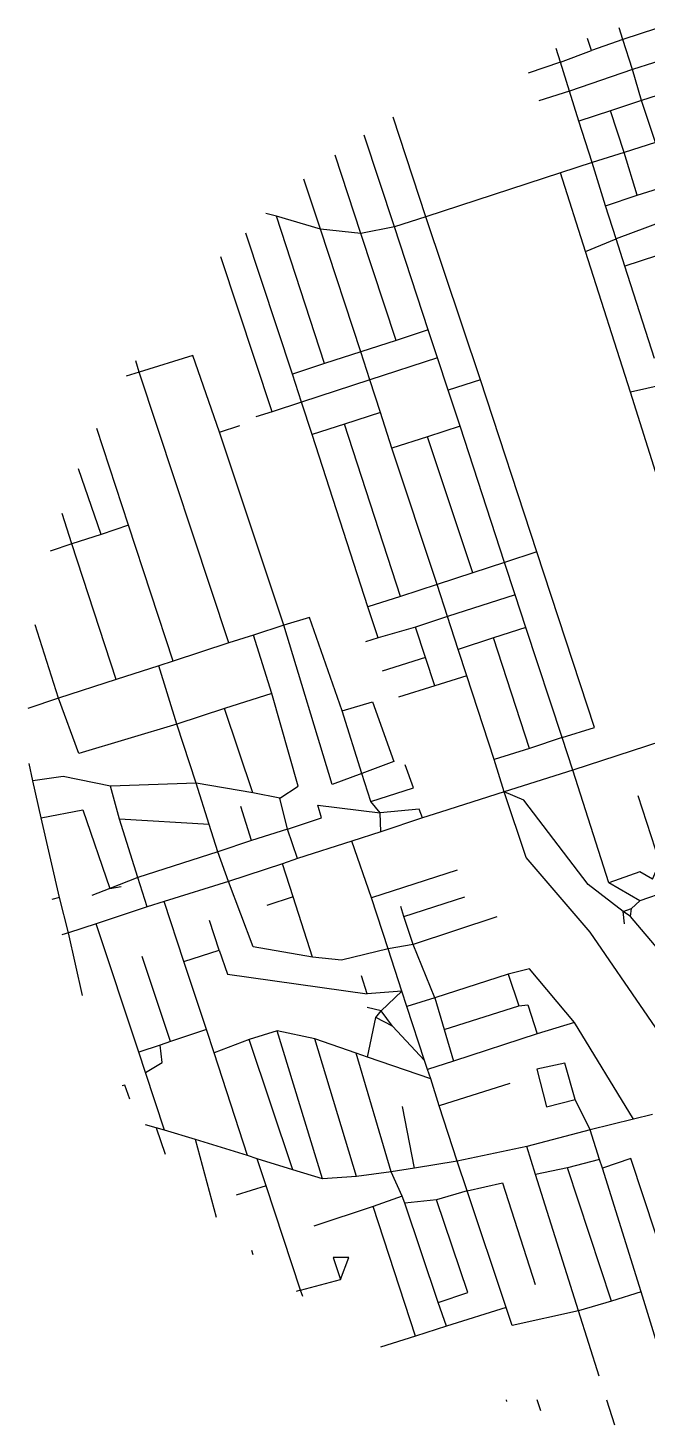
# Model space of a CAD drawing. Header units: metres. Extents: x 623839 to 626606, y 4836007 to 4838382.
# Drawn here: x 623839 to 624779, y 4836016 to 4838136 of the extents above; entities that cross this region are included whole.
import ezdxf

# ---------------------------------------------------------------- set-up
doc = ezdxf.new("R2010")
doc.units = ezdxf.units.M

msp = doc.modelspace()

# ---------------------------------------------------------------- linework, layer by layer
at = {"layer": 'ROADS'}
for points in [[(624742.8, 4838118.9), (624737.3, 4838136.4)], [(624793.6, 4838135.4), (624742.8, 4838118.9)], [(624695, 4838101.9), (624689, 4838120.6)], [(624742.8, 4838118.9), (624695, 4838101.9)], [(624757.2, 4838073.1), (624742.8, 4838118.9)], [(624647.7, 4838084.5), (624641.3, 4838105.1)], [(624647.7, 4838084.5), (624695, 4838101.9)], [(624852.9, 4838103.5), (624757.2, 4838073.1)], [(624647.7, 4838084.5), (624598.7, 4838067.6)], [(624661.5, 4838040.5), (624647.7, 4838084.5)], [(624757.2, 4838073.1), (624661.5, 4838040.5)], [(624771.2, 4838026.1), (624757.2, 4838073.1)], [(624661.5, 4838040.5), (624615.1, 4838025.5)], [(624675.9, 4837994.9), (624661.5, 4838040.5)], [(624771.2, 4838026.1), (624724, 4838010.6)], [(624820.3, 4838041.8), (624771.2, 4838026.1)], [(624792.3, 4837962.3), (624771.2, 4838026.1)], [(624724, 4838010.6), (624675.9, 4837994.9)], [(624744.5, 4837947.2), (624724, 4838010.6)], [(624443.3, 4837849.9), (624394, 4838001)], [(624695.8, 4837931.9), (624675.9, 4837994.9)], [(624396, 4837834.6), (624350, 4837973.6)], [(624792.3, 4837962.3), (624744.5, 4837947.2)], [(624344.6, 4837824.4), (624305.8, 4837943.3)], [(624744.5, 4837947.2), (624695.8, 4837931.9)], [(624764.6, 4837882.3), (624744.5, 4837947.2)], [(624695.8, 4837931.9), (624647.8, 4837916.2)], [(624716.4, 4837866.3), (624695.8, 4837931.9)], [(624283.6, 4837831.1), (624258.1, 4837906.7)], [(624647.8, 4837916.2), (624443.3, 4837849.9)], [(624685.8, 4837796.8), (624647.8, 4837916.2)], [(624764.6, 4837882.3), (624813.1, 4837897.7)], [(624716.4, 4837866.3), (624764.6, 4837882.3)], [(624216.6, 4837850.8), (624200.5, 4837854.6)], [(624732.4, 4837816.5), (624716.4, 4837866.3)], [(624289.7, 4837627.2), (624216.6, 4837850.8)], [(624283.6, 4837831.1), (624216.6, 4837850.8)], [(624396, 4837834.6), (624344.6, 4837824.4)], [(624443.3, 4837849.9), (624396, 4837834.6)], [(624447, 4837678), (624396, 4837834.6)], [(624526.4, 4837602.5), (624443.3, 4837849.9)], [(624827.6, 4837851.9), (624732.4, 4837816.5)], [(624240.9, 4837611), (624170.1, 4837824.9)], [(624344.5, 4837645), (624283.6, 4837831.1)], [(624344.6, 4837824.4), (624283.6, 4837831.1)], [(624398.5, 4837662.2), (624344.6, 4837824.4)], [(624685.8, 4837796.8), (624732.4, 4837816.5)], [(624745.8, 4837774.8), (624732.4, 4837816.5)], [(624754.3, 4837583.4), (624685.8, 4837796.8)], [(624793.8, 4837790.4), (624745.8, 4837774.8)], [(624210.2, 4837553.5), (624131.9, 4837788.8)], [(624790.9, 4837634.6), (624745.8, 4837774.8)], [(624447, 4837678), (624398.5, 4837662.2)], [(624461.4, 4837635.7), (624447, 4837678)], [(624344.5, 4837645), (624289.7, 4837627.2)], [(624398.5, 4837662.2), (624344.5, 4837645)], [(624358.2, 4837602.4), (624344.5, 4837645)], [(624008.3, 4837614.1), (624002.8, 4837631.1)], [(624130.2, 4837523), (624089.8, 4837639.4), (624008.3, 4837614.1)], [(624289.7, 4837627.2), (624240.9, 4837611)], [(624461.4, 4837635.7), (624358.2, 4837602.4)], [(624477.5, 4837586.4), (624461.4, 4837635.7)], [(624008.3, 4837614.1), (623988.4, 4837607.7)], [(624144.1, 4837202.8), (624008.3, 4837614.1)], [(624254.4, 4837568.4), (624240.9, 4837611)], [(624358.2, 4837602.4), (624254.4, 4837568.4)], [(624374.6, 4837552.9), (624358.2, 4837602.4)], [(624526.4, 4837602.5), (624477.5, 4837586.4)], [(624612.2, 4837341.1), (624526.4, 4837602.5)], [(624495.5, 4837531.8), (624477.5, 4837586.4)], [(624803.8, 4837594.7), (624754.3, 4837583.4)], [(624836.4, 4837323.6), (624754.3, 4837583.4)], [(624254.4, 4837568.4), (624210.2, 4837553.5)], [(624270.6, 4837519.4), (624254.4, 4837568.4)], [(624210.2, 4837553.5), (624185.2, 4837546.3)], [(624374.6, 4837552.9), (624319.9, 4837535.1)], [(624392, 4837498.3), (624374.6, 4837552.9)], [(623991.8, 4837381.7), (623943.8, 4837528.2)], [(624130.2, 4837523), (624161.1, 4837532.8)], [(624227.7, 4837229.7), (624130.2, 4837523)], [(624319.9, 4837535.1), (624270.6, 4837519.4)], [(624355.6, 4837257.6), (624270.6, 4837519.4)], [(624405.1, 4837273.6), (624319.9, 4837535.1)], [(624446, 4837515.9), (624392, 4837498.3)], [(624495.5, 4837531.8), (624446, 4837515.9)], [(624514.7, 4837309.1), (624446, 4837515.9)], [(624562.9, 4837325), (624495.5, 4837531.8)], [(624460.4, 4837291.8), (624392, 4837498.3)], [(623950.2, 4837367.7), (623915.9, 4837467)], [(623906, 4837353.4), (623890.9, 4837399.2)], [(623950.2, 4837367.7), (623906, 4837353.4)], [(623991.8, 4837381.7), (623950.2, 4837367.7)], [(624059.6, 4837175.2), (623991.8, 4837381.7)], [(623906, 4837353.4), (623873.1, 4837342.3)], [(623973.2, 4837147.3), (623906, 4837353.4)], [(624562.9, 4837325), (624514.7, 4837309.1)], [(624612.2, 4837341.1), (624562.9, 4837325)], [(624579.1, 4837276), (624562.9, 4837325)], [(624650.4, 4837059.2), (624699.5, 4837074.4), (624612.2, 4837341.1)], [(624514.7, 4837309.1), (624460.4, 4837291.8)], [(624460.4, 4837291.8), (624405.1, 4837273.6)], [(624476.4, 4837242.8), (624460.4, 4837291.8)], [(624405.1, 4837273.6), (624355.6, 4837257.6)], [(624579.1, 4837276), (624476.4, 4837242.8)], [(624595.2, 4837226.5), (624579.1, 4837276)], [(624316.6, 4837099.6), (624266.8, 4837241.6), (624227.7, 4837229.7)], [(624371.1, 4837210.6), (624355.6, 4837257.6)], [(624476.4, 4837242.8), (624427.7, 4837226.9)], [(624492.7, 4837193.1), (624476.4, 4837242.8)], [(623885.6, 4837119), (623850.1, 4837230.5)], [(624227.7, 4837229.7), (624181.5, 4837214.7)], [(624346.4, 4837004.9), (624301.4, 4836988.1), (624227.7, 4837229.7)], [(624427.7, 4837226.9), (624371.1, 4837210.6)], [(624442.7, 4837181), (624427.7, 4837226.9)], [(624595.2, 4837226.5), (624546.1, 4837210.5)], [(624650.4, 4837059.2), (624595.2, 4837226.5)], [(624144.1, 4837202.8), (624059.6, 4837175.2)], [(624181.5, 4837214.7), (624144.1, 4837202.8)], [(624209.7, 4837126.1), (624181.5, 4837214.7)], [(624371.1, 4837210.6), (624351.6, 4837204.4)], [(624546.1, 4837210.5), (624492.7, 4837193.1)], [(624600.8, 4837042.9), (624546.1, 4837210.5)], [(624059.6, 4837175.2), (624037.9, 4837168.1)], [(624442.7, 4837181), (624377.2, 4837159.9)], [(624456.9, 4837137.9), (624442.7, 4837181)], [(624505.5, 4837153.2), (624492.7, 4837193.1)], [(624037.9, 4837168.1), (623973.2, 4837147.3)], [(624065.5, 4837079.8), (624037.9, 4837168.1)], [(623973.2, 4837147.3), (623885.6, 4837119)], [(624456.9, 4837137.9), (624401.7, 4837120.4)], [(624505.5, 4837153.2), (624456.9, 4837137.9)], [(624547.3, 4837025.8), (624505.5, 4837153.2)], [(623885.6, 4837119), (623839.1, 4837103.2)], [(624065.5, 4837079.8), (623916.3, 4837035), (623885.6, 4837119)], [(624209.7, 4837126.1), (624137.9, 4837103.2)], [(624221.8, 4836967.5), (624249.8, 4836985.3), (624209.7, 4837126.1)], [(624316.6, 4837099.6), (624362.2, 4837113.5), (624394.6, 4837023), (624346.4, 4837004.9)], [(624137.9, 4837103.2), (624065.5, 4837079.8)], [(624180.6, 4836975.2), (624137.9, 4837103.2)], [(624346.4, 4837004.9), (624316.6, 4837099.6)], [(624094.5, 4836989.8), (624065.5, 4837079.8)], [(624650.4, 4837059.2), (624600.8, 4837042.9)], [(624666.5, 4837009.9), (624650.4, 4837059.2)], [(624845.2, 4837067.7), (624666.5, 4837009.9)], [(624600.8, 4837042.9), (624547.3, 4837025.8)], [(623846.7, 4836993.4), (623840.9, 4837019.8)], [(624359.9, 4836962.4), (624424.7, 4836983.1), (624412.2, 4837017.9)], [(624562.2, 4836976.8), (624547.3, 4837025.8)], [(624666.5, 4837009.9), (624562.2, 4836976.8)], [(624721.5, 4836838.9), (624666.5, 4837009.9)], [(623964.6, 4836985.4), (623892.7, 4837000.4), (623846.7, 4836993.4)], [(623859.4, 4836937.3), (623846.7, 4836993.4)], [(624094.5, 4836989.8), (623964.6, 4836985.4)], [(623978, 4836935.4), (623964.6, 4836985.4)], [(624114.2, 4836927.4), (624094.5, 4836989.8)], [(624180.6, 4836975.2), (624094.5, 4836989.8)], [(624359.9, 4836962.4), (624346.4, 4837004.9)], [(624221.8, 4836967.5), (624180.6, 4836975.2)], [(624233.2, 4836920), (624221.8, 4836967.5)], [(624562.2, 4836976.8), (624465.8, 4836946.2)], [(624868.3, 4836508.8), (624692.8, 4836763.8), (624595.9, 4836877.4), (624562.2, 4836976.8)], [(624743.1, 4836795.1), (624690.2, 4836836.2), (624592.5, 4836964.2), (624562.2, 4836976.8)], [(624787.8, 4836844.1), (624798.8, 4836869.4), (624765.8, 4836970.7)], [(623859.4, 4836937.3), (623922.4, 4836949.4), (623963.3, 4836830.3)], [(624178.7, 4836902.9), (624162.6, 4836954.5)], [(624233.2, 4836920), (624285.1, 4836937.6), (624279.4, 4836956.5), (624374, 4836944.8)], [(624374, 4836944.8), (624359.9, 4836962.4)], [(624438.6, 4836937.4), (624433.1, 4836950.4), (624374, 4836944.8)], [(624375, 4836916.1), (624374, 4836944.8)], [(624465.8, 4836946.2), (624438.6, 4836937.4)], [(623887.2, 4836816.6), (623859.4, 4836937.3)], [(624006.2, 4836846.6), (623978, 4836935.4)], [(624114.2, 4836927.4), (623978, 4836935.4)], [(624127.7, 4836886), (624114.2, 4836927.4)], [(624438.6, 4836937.4), (624375, 4836916.1)], [(624178.7, 4836902.9), (624127.7, 4836886)], [(624233.2, 4836920), (624178.7, 4836902.9)], [(624248.4, 4836875.5), (624233.2, 4836920)], [(624331, 4836901.8), (624248.4, 4836875.5)], [(624375, 4836916.1), (624331, 4836901.8)], [(624360.8, 4836816.2), (624331, 4836901.8)], [(624127.7, 4836886), (624006.2, 4836846.6)], [(624143.8, 4836841), (624127.7, 4836886)], [(624225.6, 4836867.8), (624143.8, 4836841)], [(624248.4, 4836875.5), (624225.6, 4836867.8)], [(624242.1, 4836817.4), (624225.6, 4836867.8)], [(624491.2, 4836858.1), (624360.8, 4836816.2)], [(624006.2, 4836846.6), (623963.3, 4836830.3)], [(624020.3, 4836802.1), (624006.2, 4836846.6)], [(624143.8, 4836841), (624046, 4836810.5)], [(624271.2, 4836726), (624181.4, 4836741.4), (624143.8, 4836841)], [(624787.8, 4836844.1), (624768.6, 4836855.7), (624721.5, 4836838.9)], [(624768.4, 4836811.5), (624721.5, 4836838.9)], [(623887.2, 4836816.6), (623875.6, 4836813.2)], [(623900.6, 4836762.9), (623887.2, 4836816.6)], [(623963.3, 4836830.3), (623936.2, 4836819.4)], [(623963.3, 4836830.3), (623980.6, 4836833.3)], [(624242.1, 4836817.4), (624201.8, 4836804.1)], [(624271.2, 4836726), (624242.1, 4836817.4)], [(624386.4, 4836738.5), (624360.8, 4836816.2)], [(624409.8, 4836787.5), (624502.7, 4836817.5)], [(624809.6, 4836825.7), (624768.4, 4836811.5)], [(624020.3, 4836802.1), (623942.8, 4836776.7)], [(624046, 4836810.5), (624020.3, 4836802.1)], [(624075.9, 4836719.1), (624046, 4836810.5)], [(624409.8, 4836787.5), (624405.3, 4836802.6)], [(624743.1, 4836795.1), (624755.6, 4836800)], [(624745.2, 4836776.7), (624743.1, 4836795.1)], [(624754.3, 4836787.8), (624743.1, 4836795.1)], [(624754.3, 4836787.8), (624755.6, 4836800)], [(624755.6, 4836800), (624768.4, 4836811.5)], [(623942.8, 4836776.7), (623900.6, 4836762.9)], [(624007.8, 4836581.7), (623942.8, 4836776.7)], [(624129.7, 4836736.3), (624115, 4836781.5)], [(624424.4, 4836745), (624409.8, 4836787.5)], [(624551.3, 4836787.2), (624424.4, 4836745)], [(624902.8, 4836612.8), (624754.3, 4836787.8)], [(623900.6, 4836762.9), (623890.8, 4836759.6)], [(623921.8, 4836667.9), (623900.6, 4836762.9)], [(624075.9, 4836719.1), (624129.7, 4836736.3)], [(624129.7, 4836736.3), (624142, 4836700.1), (624354.2, 4836670.4)], [(624386.4, 4836738.5), (624315.6, 4836721.4), (624271.2, 4836726)], [(624424.4, 4836745), (624386.4, 4836738.5)], [(624407.1, 4836674.3), (624386.4, 4836738.5)], [(624457.2, 4836664.3), (624424.4, 4836745)], [(624055.6, 4836597.7), (624012.7, 4836726.7)], [(624110.2, 4836616), (624075.9, 4836719.1)], [(624669, 4836626.5), (624601, 4836708.2), (624568.6, 4836700.2)], [(624354.2, 4836670.4), (624345.5, 4836697.8)], [(624568.6, 4836700.2), (624457.2, 4836664.3)], [(624568.6, 4836700.2), (624584.9, 4836652.1)], [(624407.1, 4836674.3), (624354.2, 4836670.4)], [(624375.5, 4836644.5), (624407.1, 4836674.3)], [(624414.8, 4836650.8), (624407.1, 4836674.3)], [(624375.5, 4836644.5), (624354.4, 4836649.5)], [(624457.2, 4836664.3), (624414.8, 4836650.8)], [(624441.5, 4836569.1), (624414.8, 4836650.8)], [(624457.2, 4836664.3), (624471.3, 4836616)], [(624471.3, 4836616), (624584.9, 4836652.1)], [(624584.9, 4836652.1), (624598.3, 4836653.5), (624612.7, 4836609.3)], [(624354.8, 4836574.1), (624367.3, 4836634.1)], [(624367.3, 4836634.1), (624375.5, 4836644.5)], [(624392.9, 4836621), (624367.3, 4836634.1)], [(624392.9, 4836621), (624375.5, 4836644.5)], [(624669, 4836626.5), (624612.7, 4836609.3)], [(624759, 4836480), (624669, 4836626.5)], [(624110.2, 4836616), (624055.6, 4836597.7)], [(624122.1, 4836580.9), (624110.2, 4836616)], [(624217.9, 4836613.9), (624175.3, 4836601)], [(624286.7, 4836389.6), (624217.9, 4836613.9)], [(624274.8, 4836601.9), (624217.9, 4836613.9)], [(624441.5, 4836569.1), (624392.9, 4836621)], [(624471.3, 4836616), (624485.3, 4836568.2)], [(624612.7, 4836609.3), (624485.3, 4836568.2)], [(624040.2, 4836592.1), (624007.8, 4836581.7)], [(624017.6, 4836551.1), (624007.8, 4836581.7)], [(624017.6, 4836551.1), (624043, 4836566), (624040.2, 4836592.1)], [(624055.6, 4836597.7), (624040.2, 4836592.1)], [(624175.3, 4836601), (624122.1, 4836580.9)], [(624172.8, 4836425), (624122.1, 4836580.9)], [(624241.5, 4836402.9), (624175.3, 4836601)], [(624338.3, 4836393.1), (624274.8, 4836601.9)], [(624337.7, 4836580), (624274.8, 4836601.9)], [(624390.7, 4836400.3), (624337.7, 4836580)], [(624354.8, 4836574.1), (624337.7, 4836580)], [(624451.1, 4836541.1), (624354.8, 4836574.1)], [(624446.1, 4836555.5), (624441.5, 4836569.1)], [(624485.3, 4836568.2), (624446.1, 4836555.5)], [(624670.3, 4836510), (624654.5, 4836565), (624612.1, 4836555.7), (624626.8, 4836498.6), (624670.3, 4836510)], [(624046.5, 4836463.1), (624017.6, 4836551.1)], [(624451.1, 4836541.1), (624446.1, 4836555.5)], [(624463.7, 4836500.2), (624451.1, 4836541.1)], [(623993.8, 4836510.5), (623986.4, 4836531.4), (623982.5, 4836530.4)], [(624570.9, 4836534.2), (624463.7, 4836500.2)], [(624426.1, 4836405.4), (624407.9, 4836499.3)], [(624491.2, 4836416.3), (624463.7, 4836500.2)], [(624693.2, 4836463.8), (624670.3, 4836510)], [(624759, 4836480), (624693.2, 4836463.8)], [(624787.6, 4836486.9), (624759, 4836480)], [(624034, 4836466.8), (624017.8, 4836471.5)], [(624034, 4836466.8), (624047.4, 4836426.7)], [(624046.5, 4836463.1), (624034, 4836466.8)], [(624093.6, 4836449), (624046.5, 4836463.1)], [(624693.2, 4836463.8), (624596.7, 4836438.5)], [(624707.4, 4836418.6), (624693.2, 4836463.8)], [(624125.5, 4836330.9), (624093.6, 4836449)], [(624172.8, 4836425), (624093.6, 4836449)], [(624596.7, 4836438.5), (624491.2, 4836416.3)], [(624610, 4836395.9), (624596.7, 4836438.5)], [(624187.4, 4836420), (624172.8, 4836425)], [(624200.9, 4836379), (624187.4, 4836420)], [(624241.5, 4836402.9), (624187.4, 4836420)], [(624491.2, 4836416.3), (624426.1, 4836405.4)], [(624506.4, 4836371.2), (624491.2, 4836416.3)], [(624707.4, 4836418.6), (624658.7, 4836406.3)], [(624711.5, 4836405.5), (624707.4, 4836418.6)], [(624877.3, 4836204.5), (624830.9, 4836190.7), (624755, 4836420.4), (624711.5, 4836405.5)], [(624286.7, 4836389.6), (624241.5, 4836402.9)], [(624338.3, 4836393.1), (624286.7, 4836389.6)], [(624390.7, 4836400.3), (624338.3, 4836393.1)], [(624426.1, 4836405.4), (624390.7, 4836400.3)], [(624407.7, 4836363.3), (624390.7, 4836400.3)], [(624658.7, 4836406.3), (624610, 4836395.9)], [(624675.5, 4836189.3), (624610, 4836395.9)], [(624725.3, 4836203.7), (624658.7, 4836406.3)], [(624770.4, 4836218), (624711.5, 4836405.5)], [(624200.9, 4836379), (624155.6, 4836364.5)], [(624253.2, 4836220.5), (624200.9, 4836379)], [(624506.4, 4836371.2), (624459.7, 4836357.4)], [(624506.4, 4836371.2), (624560, 4836383.2), (624609.4, 4836229.2)], [(624565.3, 4836194.3), (624506.4, 4836371.2)], [(624407.7, 4836363.3), (624363.5, 4836347.6)], [(624411.5, 4836352.5), (624407.7, 4836363.3)], [(624459.7, 4836357.4), (624411.5, 4836352.5)], [(624462.3, 4836201.9), (624411.5, 4836352.5)], [(624462.3, 4836201.9), (624507.3, 4836216.7), (624459.7, 4836357.4)], [(624363.5, 4836347.6), (624273.1, 4836317.4)], [(624427.6, 4836150.5), (624363.5, 4836347.6)], [(624181.4, 4836274.1), (624179.1, 4836280.5)], [(624313.6, 4836236.8), (624326.4, 4836269.8), (624302.5, 4836270.1), (624313.6, 4836236.8)], [(624253.2, 4836220.5), (624246.4, 4836218.2)], [(624253.2, 4836220.5), (624313.6, 4836236.8)], [(624256.5, 4836210.9), (624253.2, 4836220.5)], [(624474.6, 4836165.6), (624462.3, 4836201.9)], [(624725.3, 4836203.7), (624675.5, 4836189.3)], [(624770.4, 4836218), (624725.3, 4836203.7)], [(624794.9, 4836138.9), (624770.4, 4836218)], [(624565.3, 4836194.3), (624474.6, 4836165.6)], [(624675.5, 4836189.3), (624574.5, 4836166.9), (624565.3, 4836194.3)], [(624706.5, 4836089.7), (624675.5, 4836189.3)], [(624474.6, 4836165.6), (624427.6, 4836150.5)], [(624427.6, 4836150.5), (624374.6, 4836133.8)], [(624566.5, 4836051.3), (624565.7, 4836053.9)], [(624617.9, 4836037.1), (624612.4, 4836054)], [(624730.6, 4836015.7), (624718.4, 4836053.4)]]:
    msp.add_lwpolyline(points, dxfattribs=at)

doc.saveas('drawing.dxf')
